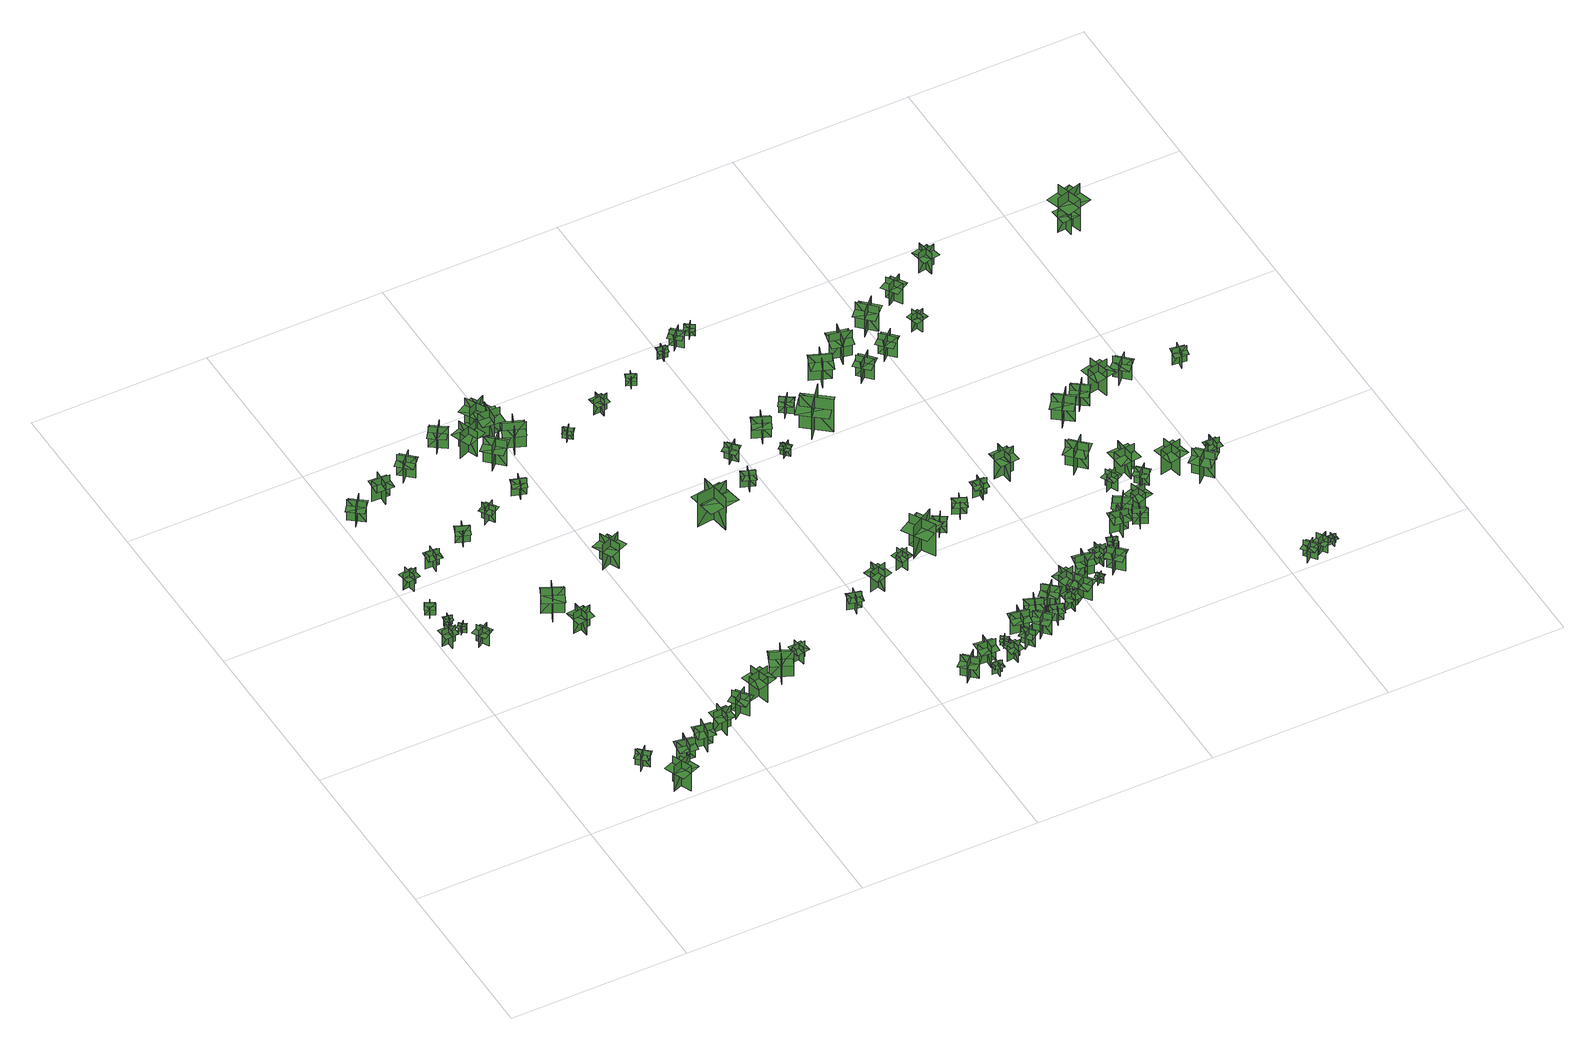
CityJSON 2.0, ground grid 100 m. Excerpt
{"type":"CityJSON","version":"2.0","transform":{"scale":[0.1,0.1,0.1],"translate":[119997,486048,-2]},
"CityObjects":{
"tree1":{"type":"SolitaryVegetationObject","geometry":[{"type":"MultiSurface","lod":"1","boundaries":[[[0,1,2]],[[0,2,3]],[[4,5,6]],[[4,6,7]],[[8,9,10]],[[8,10,11]],[[8,11,12]],[[8,12,13]]]}]},
"tree2":{"type":"SolitaryVegetationObject","geometry":[{"type":"MultiSurface","lod":"1","boundaries":[[[14,15,16]],[[14,16,17]],[[18,19,20]],[[18,20,21]],[[22,23,24]],[[22,24,25]],[[22,25,26]],[[22,26,27]]]}]},
"tree3":{"type":"SolitaryVegetationObject","geometry":[{"type":"MultiSurface","lod":"1","boundaries":[[[28,29,30]],[[28,30,31]],[[32,33,34]],[[32,34,35]],[[36,37,38]],[[36,38,39]],[[36,39,40]],[[36,40,41]]]}]},
"tree4":{"type":"SolitaryVegetationObject","geometry":[{"type":"MultiSurface","lod":"1","boundaries":[[[42,43,44]],[[42,44,45]],[[46,47,48]],[[46,48,49]],[[50,51,52]],[[50,52,53]],[[50,53,54]],[[50,54,55]]]}]},
"tree5":{"type":"SolitaryVegetationObject","geometry":[{"type":"MultiSurface","lod":"1","boundaries":[[[56,57,58]],[[56,58,59]],[[60,61,62]],[[60,62,63]],[[64,65,66]],[[64,66,67]],[[64,67,68]],[[64,68,69]]]}]},
"tree6":{"type":"SolitaryVegetationObject","geometry":[{"type":"MultiSurface","lod":"1","boundaries":[[[70,71,72]],[[70,72,73]],[[74,75,76]],[[74,76,77]],[[78,79,80]],[[78,80,81]],[[78,81,82]],[[78,82,83]]]}]},
"tree7":{"type":"SolitaryVegetationObject","geometry":[{"type":"MultiSurface","lod":"1","boundaries":[[[84,85,86]],[[84,86,87]],[[88,89,90]],[[88,90,91]],[[92,93,94]],[[92,94,95]],[[92,95,96]],[[92,96,97]]]}]},
"tree8":{"type":"SolitaryVegetationObject","geometry":[{"type":"MultiSurface","lod":"1","boundaries":[[[98,99,100]],[[98,100,101]],[[102,103,104]],[[102,104,105]],[[106,107,108]],[[106,108,109]],[[106,109,110]],[[106,110,111]]]}]},
"tree9":{"type":"SolitaryVegetationObject","geometry":[{"type":"MultiSurface","lod":"1","boundaries":[[[112,113,114]],[[112,114,115]],[[116,117,118]],[[116,118,119]],[[120,121,122]],[[120,122,123]],[[120,123,124]],[[120,124,125]]]}]},
"tree10":{"type":"SolitaryVegetationObject","geometry":[{"type":"MultiSurface","lod":"1","boundaries":[[[126,127,128]],[[126,128,129]],[[130,131,132]],[[130,132,133]],[[134,135,136]],[[134,136,137]],[[134,137,138]],[[134,138,139]]]}]},
"tree11":{"type":"SolitaryVegetationObject","geometry":[{"type":"MultiSurface","lod":"1","boundaries":[[[140,141,142]],[[140,142,143]],[[144,145,146]],[[144,146,147]],[[148,149,150]],[[148,150,151]],[[148,151,152]],[[148,152,153]]]}]},
"tree12":{"type":"SolitaryVegetationObject","geometry":[{"type":"MultiSurface","lod":"1","boundaries":[[[154,155,156]],[[154,156,157]],[[158,159,160]],[[158,160,161]],[[162,163,164]],[[162,164,165]],[[162,165,166]],[[162,166,167]]]}]},
"tree13":{"type":"SolitaryVegetationObject","geometry":[{"type":"MultiSurface","lod":"1","boundaries":[[[168,169,170]],[[168,170,171]],[[172,173,174]],[[172,174,175]],[[176,177,178]],[[176,178,179]],[[176,179,180]],[[176,180,181]]]}]},
"tree14":{"type":"SolitaryVegetationObject","geometry":[{"type":"MultiSurface","lod":"1","boundaries":[[[182,183,184]],[[182,184,185]],[[186,187,188]],[[186,188,189]],[[190,191,192]],[[190,192,193]],[[190,193,194]],[[190,194,195]]]}]},
"tree15":{"type":"SolitaryVegetationObject","geometry":[{"type":"MultiSurface","lod":"1","boundaries":[[[196,197,198]],[[196,198,199]],[[200,201,202]],[[200,202,203]],[[204,205,206]],[[204,206,207]],[[204,207,208]],[[204,208,209]]]}]},
"tree16":{"type":"SolitaryVegetationObject","geometry":[{"type":"MultiSurface","lod":"1","boundaries":[[[210,211,212]],[[210,212,213]],[[214,215,216]],[[214,216,217]],[[218,219,220]],[[218,220,221]],[[218,221,222]],[[218,222,223]]]}]},
"tree17":{"type":"SolitaryVegetationObject","geometry":[{"type":"MultiSurface","lod":"1","boundaries":[[[224,225,226]],[[224,226,227]],[[228,229,230]],[[228,230,231]],[[232,233,234]],[[232,234,235]],[[232,235,236]],[[232,236,237]]]}]},
"tree18":{"type":"SolitaryVegetationObject","geometry":[{"type":"MultiSurface","lod":"1","boundaries":[[[238,239,240]],[[238,240,241]],[[242,243,244]],[[242,244,245]],[[246,247,248]],[[246,248,249]],[[246,249,250]],[[246,250,251]]]}]},
"tree19":{"type":"SolitaryVegetationObject","geometry":[{"type":"MultiSurface","lod":"1","boundaries":[[[252,253,254]],[[252,254,255]],[[256,257,258]],[[256,258,259]],[[260,261,262]],[[260,262,263]],[[260,263,264]],[[260,264,265]]]}]},
"tree20":{"type":"SolitaryVegetationObject","geometry":[{"type":"MultiSurface","lod":"1","boundaries":[[[266,267,268]],[[266,268,269]],[[270,271,272]],[[270,272,273]],[[274,275,276]],[[274,276,277]],[[274,277,278]],[[274,278,279]]]}]},
"tree21":{"type":"SolitaryVegetationObject","geometry":[{"type":"MultiSurface","lod":"1","boundaries":[[[280,281,282]],[[280,282,283]],[[284,285,286]],[[284,286,287]],[[288,289,290]],[[288,290,291]],[[288,291,292]],[[288,292,293]]]}]},
"tree22":{"type":"SolitaryVegetationObject","geometry":[{"type":"MultiSurface","lod":"1","boundaries":[[[294,295,296]],[[294,296,297]],[[298,299,300]],[[298,300,301]],[[302,303,304]],[[302,304,305]],[[302,305,306]],[[302,306,307]]]}]},
"tree23":{"type":"SolitaryVegetationObject","geometry":[{"type":"MultiSurface","lod":"1","boundaries":[[[308,309,310]],[[308,310,311]],[[312,313,314]],[[312,314,315]],[[316,317,318]],[[316,318,319]],[[316,319,320]],[[316,320,321]]]}]},
"tree24":{"type":"SolitaryVegetationObject","geometry":[{"type":"MultiSurface","lod":"1","boundaries":[[[322,323,324]],[[322,324,325]],[[326,327,328]],[[326,328,329]],[[330,331,332]],[[330,332,333]],[[330,333,334]],[[330,334,335]]]}]},
"tree25":{"type":"SolitaryVegetationObject","geometry":[{"type":"MultiSurface","lod":"1","boundaries":[[[336,337,338]],[[336,338,339]],[[340,341,342]],[[340,342,343]],[[344,345,346]],[[344,346,347]],[[344,347,348]],[[344,348,349]]]}]},
"tree26":{"type":"SolitaryVegetationObject","geometry":[{"type":"MultiSurface","lod":"1","boundaries":[[[350,351,352]],[[350,352,353]],[[354,355,356]],[[354,356,357]],[[358,359,360]],[[358,360,361]],[[358,361,362]],[[358,362,363]]]}]},
"tree27":{"type":"SolitaryVegetationObject","geometry":[{"type":"MultiSurface","lod":"1","boundaries":[[[364,365,366]],[[364,366,367]],[[368,369,370]],[[368,370,371]],[[372,373,374]],[[372,374,375]],[[372,375,376]],[[372,376,377]]]}]},
"tree28":{"type":"SolitaryVegetationObject","geometry":[{"type":"MultiSurface","lod":"1","boundaries":[[[378,379,380]],[[378,380,381]],[[382,383,384]],[[382,384,385]],[[386,387,388]],[[386,388,389]],[[386,389,390]],[[386,390,391]]]}]},
"tree29":{"type":"SolitaryVegetationObject","geometry":[{"type":"MultiSurface","lod":"1","boundaries":[[[392,393,394]],[[392,394,395]],[[396,397,398]],[[396,398,399]],[[400,401,402]],[[400,402,403]],[[400,403,404]],[[400,404,405]]]}]},
"tree30":{"type":"SolitaryVegetationObject","geometry":[{"type":"MultiSurface","lod":"1","boundaries":[[[406,407,408]],[[406,408,409]],[[410,411,412]],[[410,412,413]],[[414,415,416]],[[414,416,417]],[[414,417,418]],[[414,418,419]]]}]},
"tree31":{"type":"SolitaryVegetationObject","geometry":[{"type":"MultiSurface","lod":"1","boundaries":[[[420,421,422]],[[420,422,423]],[[424,425,426]],[[424,426,427]],[[428,429,430]],[[428,430,431]],[[428,431,432]],[[428,432,433]]]}]},
"tree32":{"type":"SolitaryVegetationObject","geometry":[{"type":"MultiSurface","lod":"1","boundaries":[[[434,435,436]],[[434,436,437]],[[438,439,440]],[[438,440,441]],[[442,443,444]],[[442,444,445]],[[442,445,446]],[[442,446,447]]]}]},
"tree33":{"type":"SolitaryVegetationObject","geometry":[{"type":"MultiSurface","lod":"1","boundaries":[[[448,449,450]],[[448,450,451]],[[452,453,454]],[[452,454,455]],[[456,457,458]],[[456,458,459]],[[456,459,460]],[[456,460,461]]]}]},
"tree34":{"type":"SolitaryVegetationObject","geometry":[{"type":"MultiSurface","lod":"1","boundaries":[[[462,463,464]],[[462,464,465]],[[466,467,468]],[[466,468,469]],[[470,471,472]],[[470,472,473]],[[470,473,474]],[[470,474,475]]]}]},
"tree35":{"type":"SolitaryVegetationObject","geometry":[{"type":"MultiSurface","lod":"1","boundaries":[[[476,477,478]],[[476,478,479]],[[480,481,482]],[[480,482,483]],[[484,485,486]],[[484,486,487]],[[484,487,488]],[[484,488,489]]]}]},
"tree36":{"type":"SolitaryVegetationObject","geometry":[{"type":"MultiSurface","lod":"1","boundaries":[[[490,491,492]],[[490,492,493]],[[494,495,496]],[[494,496,497]],[[498,499,500]],[[498,500,501]],[[498,501,502]],[[498,502,503]]]}]},
"tree37":{"type":"SolitaryVegetationObject","geometry":[{"type":"MultiSurface","lod":"1","boundaries":[[[504,505,506]],[[504,506,507]],[[508,509,510]],[[508,510,511]],[[512,513,514]],[[512,514,515]],[[512,515,516]],[[512,516,517]]]}]},
"tree38":{"type":"SolitaryVegetationObject","geometry":[{"type":"MultiSurface","lod":"1","boundaries":[[[518,519,520]],[[518,520,521]],[[522,523,524]],[[522,524,525]],[[526,527,528]],[[526,528,529]],[[526,529,530]],[[526,530,531]]]}]},
"tree39":{"type":"SolitaryVegetationObject","geometry":[{"type":"MultiSurface","lod":"1","boundaries":[[[532,533,534]],[[532,534,535]],[[536,537,538]],[[536,538,539]],[[540,541,542]],[[540,542,543]],[[540,543,544]],[[540,544,545]]]}]},
"tree40":{"type":"SolitaryVegetationObject","geometry":[{"type":"MultiSurface","lod":"1","boundaries":[[[546,547,548]],[[546,548,549]],[[550,551,552]],[[550,552,553]],[[554,555,556]],[[554,556,557]],[[554,557,558]],[[554,558,559]]]}]},
"tree41":{"type":"SolitaryVegetationObject","geometry":[{"type":"MultiSurface","lod":"1","boundaries":[[[560,561,562]],[[560,562,563]],[[564,565,566]],[[564,566,567]],[[568,569,570]],[[568,570,571]],[[568,571,572]],[[568,572,573]]]}]},
"tree42":{"type":"SolitaryVegetationObject","geometry":[{"type":"MultiSurface","lod":"1","boundaries":[[[574,575,576]],[[574,576,577]],[[578,579,580]],[[578,580,581]],[[582,583,584]],[[582,584,585]],[[582,585,586]],[[582,586,587]]]}]},
"tree43":{"type":"SolitaryVegetationObject","geometry":[{"type":"MultiSurface","lod":"1","boundaries":[[[588,589,590]],[[588,590,591]],[[592,593,594]],[[592,594,595]],[[596,597,598]],[[596,598,599]],[[596,599,600]],[[596,600,601]]]}]},
"tree44":{"type":"SolitaryVegetationObject","geometry":[{"type":"MultiSurface","lod":"1","boundaries":[[[602,603,604]],[[602,604,605]],[[606,607,608]],[[606,608,609]],[[610,611,612]],[[610,612,613]],[[610,613,614]],[[610,614,615]]]}]},
"tree45":{"type":"SolitaryVegetationObject","geometry":[{"type":"MultiSurface","lod":"1","boundaries":[[[616,617,618]],[[616,618,619]],[[620,621,622]],[[620,622,623]],[[624,625,626]],[[624,626,627]],[[624,627,628]],[[624,628,629]]]}]},
"tree46":{"type":"SolitaryVegetationObject","geometry":[{"type":"MultiSurface","lod":"1","boundaries":[[[630,631,632]],[[630,632,633]],[[634,635,636]],[[634,636,637]],[[638,639,640]],[[638,640,641]],[[638,641,642]],[[638,642,643]]]}]},
"tree47":{"type":"SolitaryVegetationObject","geometry":[{"type":"MultiSurface","lod":"1","boundaries":[[[644,645,646]],[[644,646,647]],[[648,649,650]],[[648,650,651]],[[652,653,654]],[[652,654,655]],[[652,655,656]],[[652,656,657]]]}]},
"tree48":{"type":"SolitaryVegetationObject","geometry":[{"type":"MultiSurface","lod":"1","boundaries":[[[658,659,660]],[[658,660,661]],[[662,663,664]],[[662,664,665]],[[666,667,668]],[[666,668,669]],[[666,669,670]],[[666,670,671]]]}]},
"tree49":{"type":"SolitaryVegetationObject","geometry":[{"type":"MultiSurface","lod":"1","boundaries":[[[672,673,674]],[[672,674,675]],[[676,677,678]],[[676,678,679]],[[680,681,682]],[[680,682,683]],[[680,683,684]],[[680,684,685]]]}]},
"tree50":{"type":"SolitaryVegetationObject","geometry":[{"type":"MultiSurface","lod":"1","boundaries":[[[686,687,688]],[[686,688,689]],[[690,691,692]],[[690,692,693]],[[694,695,696]],[[694,696,697]],[[694,697,698]],[[694,698,699]]]}]},
"tree51":{"type":"SolitaryVegetationObject","geometry":[{"type":"MultiSurface","lod":"1","boundaries":[[[700,701,702]],[[700,702,703]],[[704,705,706]],[[704,706,707]],[[708,709,710]],[[708,710,711]],[[708,711,712]],[[708,712,713]]]}]},
"tree52":{"type":"SolitaryVegetationObject","geometry":[{"type":"MultiSurface","lod":"1","boundaries":[[[714,715,716]],[[714,716,717]],[[718,719,720]],[[718,720,721]],[[722,723,724]],[[722,724,725]],[[722,725,726]],[[722,726,727]]]}]},
"tree53":{"type":"SolitaryVegetationObject","geometry":[{"type":"MultiSurface","lod":"1","boundaries":[[[728,729,730]],[[728,730,731]],[[732,733,734]],[[732,734,735]],[[736,737,738]],[[736,738,739]],[[736,739,740]],[[736,740,741]]]}]},
"tree54":{"type":"SolitaryVegetationObject","geometry":[{"type":"MultiSurface","lod":"1","boundaries":[[[742,743,744]],[[742,744,745]],[[746,747,748]],[[746,748,749]],[[750,751,752]],[[750,752,753]],[[750,753,754]],[[750,754,755]]]}]},
"tree55":{"type":"SolitaryVegetationObject","geometry":[{"type":"MultiSurface","lod":"1","boundaries":[[[756,757,758]],[[756,758,759]],[[760,761,762]],[[760,762,763]],[[764,765,766]],[[764,766,767]],[[764,767,768]],[[764,768,769]]]}]},
"tree56":{"type":"SolitaryVegetationObject","geometry":[{"type":"MultiSurface","lod":"1","boundaries":[[[770,771,772]],[[770,772,773]],[[774,775,776]],[[774,776,777]],[[778,779,780]],[[778,780,781]],[[778,781,782]],[[778,782,783]]]}]},
"tree57":{"type":"SolitaryVegetationObject","geometry":[{"type":"MultiSurface","lod":"1","boundaries":[[[784,785,786]],[[784,786,787]],[[788,789,790]],[[788,790,791]],[[792,793,794]],[[792,794,795]],[[792,795,796]],[[792,796,797]]]}]},
"tree58":{"type":"SolitaryVegetationObject","geometry":[{"type":"MultiSurface","lod":"1","boundaries":[[[798,799,800]],[[798,800,801]],[[802,803,804]],[[802,804,805]],[[806,807,808]],[[806,808,809]],[[806,809,810]],[[806,810,811]]]}]},
"tree59":{"type":"SolitaryVegetationObject","geometry":[{"type":"MultiSurface","lod":"1","boundaries":[[[812,813,814]],[[812,814,815]],[[816,817,818]],[[816,818,819]],[[820,821,822]],[[820,822,823]],[[820,823,824]],[[820,824,825]]]}]},
"tree60":{"type":"SolitaryVegetationObject","geometry":[{"type":"MultiSurface","lod":"1","boundaries":[[[826,827,828]],[[826,828,829]],[[830,831,832]],[[830,832,833]],[[834,835,836]],[[834,836,837]],[[834,837,838]],[[834,838,839]]]}]},
"tree61":{"type":"SolitaryVegetationObject","geometry":[{"type":"MultiSurface","lod":"1","boundaries":[[[840,841,842]],[[840,842,843]],[[844,845,846]],[[844,846,847]],[[848,849,850]],[[848,850,851]],[[848,851,852]],[[848,852,853]]]}]},
"tree62":{"type":"SolitaryVegetationObject","geometry":[{"type":"MultiSurface","lod":"1","boundaries":[[[854,855,856]],[[854,856,857]],[[858,859,860]],[[858,860,861]],[[862,863,864]],[[862,864,865]],[[862,865,866]],[[862,866,867]]]}]},
"tree63":{"type":"SolitaryVegetationObject","geometry":[{"type":"MultiSurface","lod":"1","boundaries":[[[868,869,870]],[[868,870,871]],[[872,873,874]],[[872,874,875]],[[876,877,878]],[[876,878,879]],[[876,879,880]],[[876,880,881]]]}]},
"tree64":{"type":"SolitaryVegetationObject","geometry":[{"type":"MultiSurface","lod":"1","boundaries":[[[882,883,884]],[[882,884,885]],[[886,887,888]],[[886,888,889]],[[890,891,892]],[[890,892,893]],[[890,893,894]],[[890,894,895]]]}]},
"tree65":{"type":"SolitaryVegetationObject","geometry":[{"type":"MultiSurface","lod":"1","boundaries":[[[896,897,898]],[[896,898,899]],[[900,901,902]],[[900,902,903]],[[904,905,906]],[[904,906,907]],[[904,907,908]],[[904,908,909]]]}]},
"tree66":{"type":"SolitaryVegetationObject","geometry":[{"type":"MultiSurface","lod":"1","boundaries":[[[910,911,912]],[[910,912,913]],[[914,915,916]],[[914,916,917]],[[918,919,920]],[[918,920,921]],[[918,921,922]],[[918,922,923]]]}]},
"tree67":{"type":"SolitaryVegetationObject","geometry":[{"type":"MultiSurface","lod":"1","boundaries":[[[924,925,926]],[[924,926,927]],[[928,929,930]],[[928,930,931]],[[932,933,934]],[[932,934,935]],[[932,935,936]],[[932,936,937]]]}]},
"tree68":{"type":"SolitaryVegetationObject","geometry":[{"type":"MultiSurface","lod":"1","boundaries":[[[938,939,940]],[[938,940,941]],[[942,943,944]],[[942,944,945]],[[946,947,948]],[[946,948,949]],[[946,949,950]],[[946,950,951]]]}]},
"tree69":{"type":"SolitaryVegetationObject","geometry":[{"type":"MultiSurface","lod":"1","boundaries":[[[952,953,954]],[[952,954,955]],[[956,957,958]],[[956,958,959]],[[960,961,962]],[[960,962,963]],[[960,963,964]],[[960,964,965]]]}]},
"tree70":{"type":"SolitaryVegetationObject","geometry":[{"type":"MultiSurface","lod":"1","boundaries":[[[966,967,968]],[[966,968,969]],[[970,971,972]],[[970,972,973]],[[974,975,976]],[[974,976,977]],[[974,977,978]],[[974,978,979]]]}]},
"tree71":{"type":"SolitaryVegetationObject","geometry":[{"type":"MultiSurface","lod":"1","boundaries":[[[980,981,982]],[[980,982,983]],[[984,985,986]],[[984,986,987]],[[988,989,990]],[[988,990,991]],[[988,991,992]],[[988,992,993]]]}]},
"tree72":{"type":"SolitaryVegetationObject","geometry":[{"type":"MultiSurface","lod":"1","boundaries":[[[994,995,996]],[[994,996,997]],[[998,999,1000]],[[998,1000,1001]],[[1002,1003,1004]],[[1002,1004,1005]],[[1002,1005,1006]],[[1002,1006,1007]]]}]},
"tree73":{"type":"SolitaryVegetationObject","geometry":[{"type":"MultiSurface","lod":"1","boundaries":[[[1008,1009,1010]],[[1008,1010,1011]],[[1012,1013,1014]],[[1012,1014,1015]],[[1016,1017,1018]],[[1016,1018,1019]],[[1016,1019,1020]],[[1016,1020,1021]]]}]},
"tree74":{"type":"SolitaryVegetationObject","geometry":[{"type":"MultiSurface","lod":"1","boundaries":[[[1022,1023,1024]],[[1022,1024,1025]],[[1026,1027,1028]],[[1026,1028,1029]],[[1030,1031,1032]],[[1030,1032,1033]],[[1030,1033,1034]],[[1030,1034,1035]]]}]},
"tree75":{"type":"SolitaryVegetationObject","geometry":[{"type":"MultiSurface","lod":"1","boundaries":[[[1036,1037,1038]],[[1036,1038,1039]],[[1040,1041,1042]],[[1040,1042,1043]],[[1044,1045,1046]],[[1044,1046,1047]],[[1044,1047,1048]],[[1044,1048,1049]]]}]},
"tree76":{"type":"SolitaryVegetationObject","geometry":[{"type":"MultiSurface","lod":"1","boundaries":[[[1050,1051,1052]],[[1050,1052,1053]],[[1054,1055,1056]],[[1054,1056,1057]],[[1058,1059,1060]],[[1058,1060,1061]],[[1058,1061,1062]],[[1058,1062,1063]]]}]},
"tree77":{"type":"SolitaryVegetationObject","geometry":[{"type":"MultiSurface","lod":"1","boundaries":[[[1064,1065,1066]],[[1064,1066,1067]],[[1068,1069,1070]],[[1068,1070,1071]],[[1072,1073,1074]],[[1072,1074,1075]],[[1072,1075,1076]],[[1072,1076,1077]]]}]},
"tree78":{"type":"SolitaryVegetationObject","geometry":[{"type":"MultiSurface","lod":"1","boundaries":[[[1078,1079,1080]],[[1078,1080,1081]],[[1082,1083,1084]],[[1082,1084,1085]],[[1086,1087,1088]],[[1086,1088,1089]],[[1086,1089,1090]],[[1086,1090,1091]]]}]},
"tree79":{"type":"SolitaryVegetationObject","geometry":[{"type":"MultiSurface","lod":"1","boundaries":[[[1092,1093,1094]],[[1092,1094,1095]],[[1096,1097,1098]],[[1096,1098,1099]],[[1100,1101,1102]],[[1100,1102,1103]],[[1100,1103,1104]],[[1100,1104,1105]]]}]},
"tree80":{"type":"SolitaryVegetationObject","geometry":[{"type":"MultiSurface","lod":"1","boundaries":[[[1106,1107,1108]],[[1106,1108,1109]],[[1110,1111,1112]],[[1110,1112,1113]],[[1114,1115,1116]],[[1114,1116,1117]],[[1114,1117,1118]],[[1114,1118,1119]]]}]},
"tree81":{"type":"SolitaryVegetationObject","geometry":[{"type":"MultiSurface","lod":"1","boundaries":[[[1120,1121,1122]],[[1120,1122,1123]],[[1124,1125,1126]],[[1124,1126,1127]],[[1128,1129,1130]],[[1128,1130,1131]],[[1128,1131,1132]],[[1128,1132,1133]]]}]},
"tree82":{"type":"SolitaryVegetationObject","geometry":[{"type":"MultiSurface","lod":"1","boundaries":[[[1134,1135,1136]],[[1134,1136,1137]],[[1138,1139,1140]],[[1138,1140,1141]],[[1142,1143,1144]],[[1142,1144,1145]],[[1142,1145,1146]],[[1142,1146,1147]]]}]},
"tree83":{"type":"SolitaryVegetationObject","geometry":[{"type":"MultiSurface","lod":"1","boundaries":[[[1148,1149,1150]],[[1148,1150,1151]],[[1152,1153,1154]],[[1152,1154,1155]],[[1156,1157,1158]],[[1156,1158,1159]],[[1156,1159,1160]],[[1156,1160,1161]]]}]},
"tree84":{"type":"SolitaryVegetationObject","geometry":[{"type":"MultiSurface","lod":"1","boundaries":[[[1162,1163,1164]],[[1162,1164,1165]],[[1166,1167,1168]],[[1166,1168,1169]],[[1170,1171,1172]],[[1170,1172,1173]],[[1170,1173,1174]],[[1170,1174,1175]]]}]},
"tree85":{"type":"SolitaryVegetationObject","geometry":[{"type":"MultiSurface","lod":"1","boundaries":[[[1176,1177,1178]],[[1176,1178,1179]],[[1180,1181,1182]],[[1180,1182,1183]],[[1184,1185,1186]],[[1184,1186,1187]],[[1184,1187,1188]],[[1184,1188,1189]]]}]},
"tree86":{"type":"SolitaryVegetationObject","geometry":[{"type":"MultiSurface","lod":"1","boundaries":[[[1190,1191,1192]],[[1190,1192,1193]],[[1194,1195,1196]],[[1194,1196,1197]],[[1198,1199,1200]],[[1198,1200,1201]],[[1198,1201,1202]],[[1198,1202,1203]]]}]},
"tree87":{"type":"SolitaryVegetationObject","geometry":[{"type":"MultiSurface","lod":"1","boundaries":[[[1204,1205,1206]],[[1204,1206,1207]],[[1208,1209,1210]],[[1208,1210,1211]],[[1212,1213,1214]],[[1212,1214,1215]],[[1212,1215,1216]],[[1212,1216,1217]]]}]},
"tree88":{"type":"SolitaryVegetationObject","geometry":[{"type":"MultiSurface","lod":"1","boundaries":[[[1218,1219,1220]],[[1218,1220,1221]],[[1222,1223,1224]],[[1222,1224,1225]],[[1226,1227,1228]],[[1226,1228,1229]],[[1226,1229,1230]],[[1226,1230,1231]]]}]},
"tree89":{"type":"SolitaryVegetationObject","geometry":[{"type":"MultiSurface","lod":"1","boundaries":[[[1232,1233,1234]],[[1232,1234,1235]],[[1236,1237,1238]],[[1236,1238,1239]],[[1240,1241,1242]],[[1240,1242,1243]],[[1240,1243,1244]],[[1240,1244,1245]]]}]},
"tree90":{"type":"SolitaryVegetationObject","geometry":[{"type":"MultiSurface","lod":"1","boundaries":[[[1246,1247,1248]],[[1246,1248,1249]],[[1250,1251,1252]],[[1250,1252,1253]],[[1254,1255,1256]],[[1254,1256,1257]],[[1254,1257,1258]],[[1254,1258,1259]]]}]},
"tree91":{"type":"SolitaryVegetationObject","geometry":[{"type":"MultiSurface","lod":"1","boundaries":[[[1260,1261,1262]],[[1260,1262,1263]],[[1264,1265,1266]],[[1264,1266,1267]],[[1268,1269,1270]],[[1268,1270,1271]],[[1268,1271,1272]],[[1268,1272,1273]]]}]},
"tree92":{"type":"SolitaryVegetationObject","geometry":[{"type":"MultiSurface","lod":"1","boundaries":[[[1274,1275,1276]],[[1274,1276,1277]],[[1278,1279,1280]],[[1278,1280,1281]],[[1282,1283,1284]],[[1282,1284,1285]],[[1282,1286,1287]],[[1282,1287,1283]]]}]},
"tree93":{"type":"SolitaryVegetationObject","geometry":[{"type":"MultiSurface","lod":"1","boundaries":[[[1288,1289,1290]],[[1288,1290,1291]],[[1292,1293,1294]],[[1292,1294,1295]],[[1296,1297,1298]],[[1296,1298,1299]],[[1296,1299,1300]],[[1296,1300,1301]]]}]},
"tree94":{"type":"SolitaryVegetationObject","geometry":[{"type":"MultiSurface","lod":"1","boundaries":[[[1302,1303,1304]],[[1302,1304,1305]],[[1306,1307,1308]],[[1306,1308,1309]],[[1310,1311,1312]],[[1310,1312,1313]],[[1310,1313,1314]],[[1310,1314,1315]]]}]},
"tree95":{"type":"SolitaryVegetationObject","geometry":[{"type":"MultiSurface","lod":"1","boundaries":[[[1316,1317,1318]],[[1316,1318,1319]],[[1320,1321,1322]],[[1320,1322,1323]],[[1324,1325,1326]],[[1324,1326,1327]],[[1324,1327,1328]],[[1324,1328,1329]]]}]},
"tree96":{"type":"SolitaryVegetationObject","geometry":[{"type":"MultiSurface","lod":"1","boundaries":[[[1330,1331,1332]],[[1330,1332,1333]],[[1334,1335,1336]],[[1334,1336,1337]],[[1338,1339,1340]],[[1338,1340,1341]],[[1338,1341,1342]],[[1338,1342,1343]]]}]},
"tree97":{"type":"SolitaryVegetationObject","geometry":[{"type":"MultiSurface","lod":"1","boundaries":[[[1344,1345,1346]],[[1344,1346,1347]],[[1348,1349,1350]],[[1348,1350,1351]],[[1352,1353,1354]],[[1352,1354,1355]],[[1352,1355,1356]],[[1352,1356,1357]]]}]},
"tree98":{"type":"SolitaryVegetationObject","geometry":[{"type":"MultiSurface","lod":"1","boundaries":[[[1358,1359,1360]],[[1358,1360,1361]],[[1362,1363,1364]],[[1362,1364,1365]],[[1366,1367,1368]],[[1366,1368,1369]],[[1366,1369,1370]],[[1366,1370,1371]]]}]},
"tree99":{"type":"SolitaryVegetationObject","geometry":[{"type":"MultiSurface","lod":"1","boundaries":[[[1372,1373,1374]],[[1372,1374,1375]],[[1376,1377,1378]],[[1376,1378,1379]],[[1380,1381,1382]],[[1380,1382,1383]],[[1380,1383,1384]],[[1380,1384,1385]]]}]},
"tree100":{"type":"SolitaryVegetationObject","geometry":[{"type":"MultiSurface","lod":"1","boundaries":[[[1386,1387,1388]],[[1386,1388,1389]],[[1390,1391,1392]],[[1390,1392,1393]],[[1394,1395,1396]],[[1394,1396,1397]],[[1394,1397,1398]],[[1394,1398,1399]]]}]}
},
"vertices":[
[39,1595,24],[43,1518,24],[43,1518,132],[39,1595,132],[4,1557,24],[81,1561,24],[81,1561,132],[4,1557,132],[4,1557,102],[6,1518,102],[83,1522,102],[81,1561,102],[79,1599,102],[2,1596,102],
[490,278,23],[433,330,23],[433,330,131],[490,278,131],[488,329,23],[435,272,23],[435,272,131],[488,329,131],[488,329,101],[459,356,101],[407,298,101],[435,272,101],[464,246,101],[516,303,101],
[544,139,19],[589,27,19],[589,27,189],[544,139,189],[512,65,19],[624,111,19],[624,111,189],[512,65,189],[512,65,141],[534,8,141],[647,54,141],[624,111,141],[601,167,141],[489,121,141],
[38,1800,27],[86,1774,27],[86,1774,104],[38,1800,104],[48,1765,27],[74,1813,27],[74,1813,104],[48,1765,104],[48,1765,83],[72,1751,83],[98,1800,83],[74,1813,83],[50,1827,83],[23,1778,83],
[103,1656,27],[109,1700,27],[109,1700,88],[103,1656,88],[126,1674,27],[82,1680,27],[82,1680,88],[126,1674,88],[126,1674,71],[129,1696,71],[85,1702,71],[82,1680,71],[80,1658,71],[123,1652,71],
[125,1610,26],[158,1581,26],[158,1581,87],[125,1610,87],[127,1581,26],[156,1614,26],[156,1614,87],[127,1581,87],[127,1581,70],[143,1566,70],[172,1600,70],[156,1614,70],[139,1629,70],[110,1595,70],
[174,1509,28],[211,1442,28],[211,1442,136],[174,1509,136],[159,1460,28],[227,1497,28],[227,1497,136],[159,1460,136],[159,1460,105],[178,1426,105],[246,1464,105],[227,1497,105],[208,1531,105],[140,1494,105],
[65,2056,25],[76,1979,25],[76,1979,132],[65,2056,132],[34,2015,25],[111,2026,25],[111,2026,132],[34,2015,132],[34,2015,102],[40,1977,102],[116,1988,102],[111,2026,102],[105,2064,102],[29,2053,102],
[670,192,21],[684,291,21],[684,291,160],[670,192,160],[723,232,21],[625,246,21],[625,246,160],[723,232,160],[723,232,121],[730,281,121],[632,295,121],[625,246,121],[618,197,121],[716,182,121],
[47,2533,25],[107,2612,25],[107,2612,163],[47,2533,163],[112,2541,25],[33,2602,25],[33,2602,163],[112,2541,163],[112,2541,125],[143,2581,125],[64,2641,125],[33,2602,125],[3,2562,125],[82,2502,125],
[281,2091,27],[204,2095,27],[204,2095,134],[281,2091,134],[247,2130,27],[243,2052,27],[243,2052,134],[247,2130,134],[247,2130,104],[208,2132,104],[204,2055,104],[243,2052,104],[281,2050,104],[286,2128,104],
[850,283,22],[752,298,22],[752,298,160],[850,283,160],[811,337,22],[796,238,22],[796,238,160],[811,337,160],[811,337,121],[762,344,121],[747,246,121],[796,238,121],[845,231,121],[860,329,121],
[937,397,22],[940,297,22],[940,297,160],[937,397,160],[891,349,22],[991,352,22],[991,352,160],[891,349,160],[891,349,122],[893,299,122],[992,302,122],[991,352,122],[989,401,122],[890,398,122],
[307,2655,27],[207,2660,27],[207,2660,165],[307,2655,165],[263,2704,27],[257,2605,27],[257,2605,165],[263,2704,165],[263,2704,126],[213,2707,126],[207,2608,126],[257,2605,126],[307,2602,126],[312,2702,126],
[628,1560,24],[577,1450,24],[577,1450,194],[628,1560,194],[552,1532,24],[663,1482,24],[663,1482,194],[552,1532,194],[552,1532,146],[527,1477,146],[637,1426,146],[663,1482,146],[688,1537,146],[577,1588,146],
[626,1322,26],[725,1335,26],[725,1335,165],[626,1322,165],[679,1281,26],[666,1380,26],[666,1380,165],[679,1281,165],[679,1281,126],[728,1287,126],[715,1386,126],[666,1380,126],[616,1374,126],[629,1275,126],
[426,2191,28],[498,2163,28],[498,2163,136],[426,2191,136],[447,2143,28],[475,2215,28],[475,2215,136],[447,2143,136],[447,2143,105],[483,2129,105],[511,2201,105],[475,2215,105],[439,2230,105],[410,2158,105],
[1115,438,25],[1034,379,25],[1034,379,163],[1115,438,163],[1049,448,25],[1108,368,25],[1108,368,163],[1049,448,163],[1049,448,124],[1009,419,124],[1068,339,124],[1108,368,124],[1148,397,124],[1089,478,124],
[477,2775,26],[409,2703,26],[409,2703,165],[477,2775,165],[411,2773,26],[483,2705,26],[483,2705,165],[411,2773,165],[411,2773,126],[377,2737,126],[449,2669,126],[483,2705,126],[517,2741,126],[445,2810,126],
[673,2226,28],[632,2291,28],[632,2291,135],[673,2226,135],[685,2276,28],[619,2235,28],[619,2235,135],[685,2276,135],[685,2276,105],[664,2309,105],[599,2268,105],[619,2235,105],[640,2202,105],[705,2243,105],
[1275,493,21],[1157,463,21],[1157,463,190],[1275,493,190],[1205,535,21],[1236,417,21],[1236,417,190],[1205,535,190],[1205,535,143],[1146,519,143],[1177,402,143],[1236,417,143],[1295,432,143],[1264,550,143],
[981,1666,22],[1093,1715,22],[1093,1715,191],[981,1666,191],[1057,1636,22],[1008,1748,22],[1008,1748,191],[1057,1636,191],[1057,1636,144],[1113,1660,144],[1064,1772,144],[1008,1748,144],[952,1723,144],[1001,1612,144],
[650,2879,24],[731,2821,24],[731,2821,163],[650,2879,163],[661,2813,24],[719,2894,24],[719,2894,163],[661,2813,163],[661,2813,124],[701,2784,124],[759,2865,124],[719,2894,124],[678,2923,124],[620,2842,124],
[1332,572,23],[1443,523,23],[1443,523,192],[1332,572,192],[1360,497,23],[1410,608,23],[1410,608,192],[1360,497,192],[1360,497,144],[1416,472,144],[1465,583,144],[1410,608,144],[1354,633,144],[1305,521,144],
[866,2313,27],[891,2386,27],[891,2386,135],[866,2313,135],[913,2335,27],[839,2360,27],[839,2360,135],[913,2335,135],[913,2335,105],[925,2372,105],[851,2397,105],[839,2360,105],[827,2323,105],[900,2299,105],
[831,2698,24],[786,2812,24],[786,2812,193],[831,2698,193],[863,2773,24],[750,2728,24],[750,2728,193],[863,2773,193],[863,2773,146],[841,2829,146],[728,2784,146],[750,2728,146],[773,2671,146],[886,2716,146],
[844,2567,25],[929,2654,25],[929,2654,195],[844,2567,195],[925,2567,25],[838,2652,25],[838,2652,195],[925,2567,195],[925,2567,147],[967,2611,147],[881,2696,147],[838,2652,147],[795,2609,147],[882,2524,147],
[1559,620,24],[1482,610,24],[1482,610,131],[1559,620,131],[1518,651,24],[1528,575,24],[1528,575,131],[1518,651,131],[1518,651,101],[1480,647,101],[1489,570,101],[1528,575,101],[1566,580,101],[1556,656,101],
[876,2863,24],[983,2921,24],[983,2921,193],[876,2863,193],[953,2840,24],[895,2947,24],[895,2947,193],[953,2840,193],[953,2840,146],[1007,2869,146],[949,2976,146],[895,2947,146],[842,2918,146],[900,2811,146],
[956,2751,26],[964,2873,26],[964,2873,195],[956,2751,195],[1017,2804,26],[896,2813,26],[896,2813,195],[1017,2804,195],[1017,2804,148],[1022,2865,148],[900,2874,148],[896,2813,148],[891,2752,148],[1013,2743,148],
[970,2694,22],[1083,2649,22],[1083,2649,192],[970,2694,192],[1001,2619,22],[1047,2732,22],[1047,2732,192],[1001,2619,192],[1001,2619,144],[1058,2597,144],[1103,2710,144],[1047,2732,144],[990,2755,144],[945,2642,144],
[1309,2574,29],[1266,2609,29],[1266,2609,106],[1309,2574,106],[1305,2611,29],[1270,2568,29],[1270,2568,106],[1305,2611,106],[1305,2611,84],[1284,2628,84],[1249,2586,84],[1270,2568,84],[1292,2550,84],[1327,2593,84],
[1551,1717,19],[1725,1741,19],[1725,1741,239],[1551,1717,239],[1662,1632,19],[1638,1807,19],[1638,1807,239],[1662,1632,239],[1563,1706,168],[1576,1625,168],[1750,1652,168],[1737,1733,168],[1725,1813,168],[1551,1786,168],
[1983,802,24],[1908,820,24],[1908,820,132],[1983,802,132],[1956,846,24],[1938,771,24],[1938,771,132],[1956,846,132],[1956,846,102],[1919,855,102],[1901,780,102],[1938,771,102],[1976,762,102],[1994,837,102],
[2179,57,25],[2250,128,25],[2250,128,163],[2179,57,163],[2246,57,25],[2175,127,25],[2175,127,163],[2246,57,163],[2246,57,124],[2281,92,124],[2210,162,124],[2175,127,124],[2140,92,124],[2211,21,124],
[1487,2683,28],[1564,2692,28],[1564,2692,135],[1487,2683,135],[1528,2651,28],[1518,2728,28],[1518,2728,135],[1528,2651,135],[1528,2651,105],[1566,2656,105],[1556,2732,105],[1518,2728,105],[1479,2723,105],[1489,2646,105],
[2372,48,27],[2317,50,27],[2317,50,104],[2372,48,104],[2347,75,27],[2345,20,27],[2345,20,104],[2347,75,104],[2347,75,82],[2320,76,82],[2317,21,82],[2345,20,82],[2372,18,82],[2375,74,82],
[2338,101,24],[2345,200,24],[2345,200,163],[2338,101,163],[2388,145,24],[2289,151,24],[2289,151,163],[2388,145,163],[2388,145,124],[2392,194,124],[2292,201,124],[2289,151,124],[2286,101,124],[2385,95,124],
[2141,848,23],[2113,943,23],[2113,943,162],[2141,848,162],[2173,906,23],[2078,878,23],[2078,878,162],[2173,906,162],[2173,906,123],[2159,953,123],[2064,925,123],[2078,878,123],[2092,830,123],[2187,858,123],
[1945,1837,28],[1872,1863,28],[1872,1863,136],[1945,1837,136],[1923,1884,28],[1897,1811,28],[1897,1811,136],[1923,1884,136],[1923,1884,106],[1887,1897,106],[1861,1824,106],[1897,1811,106],[1934,1798,106],[1960,1871,106],
[2474,69,26],[2466,146,26],[2466,146,134],[2474,69,134],[2507,109,26],[2430,100,26],[2430,100,134],[2507,109,134],[2507,109,103],[2502,148,103],[2425,139,103],[2430,100,103],[2434,62,103],[2511,71,103],
[2486,227,26],[2460,192,26],[2460,192,88],[2486,227,88],[2457,223,26],[2492,197,26],[2492,197,88],[2457,223,88],[2457,223,71],[2444,205,71],[2479,179,71],[2492,197,71],[2506,214,71],[2470,241,71],
[1907,2042,24],[1967,2092,24],[1967,2092,132],[1907,2042,132],[1958,2037,24],[1909,2097,24],[1909,2097,132],[1958,2037,132],[1958,2037,101],[1988,2062,101],[1939,2121,101],[1909,2097,101],[1879,2072,101],[1929,2012,101],
[1729,2793,29],[1780,2771,29],[1780,2771,106],[1729,2793,106],[1742,2759,29],[1764,2810,29],[1764,2810,106],[1742,2759,106],[1742,2759,84],[1768,2748,84],[1789,2799,84],[1764,2810,84],[1738,2820,84],[1717,2769,84],
[2339,979,23],[2265,957,23],[2265,957,130],[2339,979,130],[2294,1004,23],[2316,930,23],[2316,930,130],[2294,1004,130],[2294,1004,100],[2257,992,100],[2279,918,100],[2316,930,100],[2353,941,100],[2331,1015,100],
[2605,127,26],[2560,190,26],[2560,190,134],[2605,127,134],[2613,178,26],[2550,133,26],[2550,133,134],[2613,178,134],[2613,178,103],[2591,209,103],[2528,164,103],[2550,133,103],[2573,101,103],[2636,146,103],
[2583,214,25],[2600,313,25],[2600,313,163],[2583,214,163],[2638,253,25],[2539,269,25],[2539,269,163],[2638,253,163],[2638,253,124],[2646,302,124],[2548,318,124],[2539,269,124],[2531,220,124],[2629,203,124],
[2654,168,25],[2725,237,25],[2725,237,164],[2654,168,164],[2720,166,25],[2651,238,25],[2651,238,164],[2720,166,164],[2720,166,125],[2756,201,125],[2686,272,125],[2651,238,125],[2615,203,125],[2684,132,125],
[2414,1094,20],[2491,959,20],[2491,959,236],[2414,1094,236],[2386,994,20],[2520,1071,20],[2520,1071,236],[2386,994,236],[2386,994,175],[2425,927,175],[2559,1004,175],[2520,1071,175],[2482,1138,175],[2348,1061,175],
[2164,1943,32],[2208,1977,32],[2208,1977,109],[2164,1943,109],[2201,1938,32],[2166,1981,32],[2166,1981,109],[2201,1938,109],[2201,1938,87],[2223,1955,87],[2188,1999,87],[2166,1981,87],[2145,1964,87],[2179,1921,87],
[2129,2097,22],[2166,2190,22],[2166,2190,160],[2129,2097,160],[2190,2123,22],[2097,2160,22],[2097,2160,160],[2190,2123,160],[2190,2123,121],[2208,2170,121],[2116,2206,121],[2097,2160,121],[2079,2113,121],[2172,2077,121],
[2742,292,25],[2649,328,25],[2649,328,164],[2742,292,164],[2716,353,25],[2680,260,25],[2680,260,164],[2716,353,164],[2716,353,125],[2669,370,125],[2633,278,125],[2680,260,125],[2726,242,125],[2762,335,125],
[1962,2889,28],[2017,2882,28],[2017,2882,105],[1962,2889,105],[1984,2860,28],[1991,2915,28],[1991,2915,105],[1984,2860,105],[1984,2860,84],[2012,2856,84],[2019,2911,84],[1991,2915,84],[1964,2918,84],[1957,2864,84],
[2827,236,26],[2753,260,26],[2753,260,134],[2827,236,134],[2804,282,26],[2780,209,26],[2780,209,134],[2804,282,134],[2804,282,104],[2767,294,104],[2743,221,104],[2780,209,104],[2817,197,104],[2841,271,104],
[2571,1068,24],[2614,1133,24],[2614,1133,131],[2571,1068,131],[2621,1078,24],[2557,1121,24],[2557,1121,131],[2621,1078,131],[2621,1078,101],[2643,1110,101],[2578,1153,101],[2557,1121,101],[2535,1089,101],[2600,1046,101],
[2843,391,26],[2777,317,26],[2777,317,165],[2843,391,165],[2777,388,26],[2851,322,26],[2851,322,165],[2777,388,165],[2777,388,126],[2743,351,126],[2818,284,126],[2851,322,126],[2884,359,126],[2810,425,126],
[2065,2956,26],[2121,2902,26],[2121,2902,134],[2065,2956,134],[2066,2905,26],[2120,2960,26],[2120,2960,134],[2066,2905,134],[2066,2905,104],[2094,2878,104],[2148,2934,104],[2120,2960,104],[2092,2987,104],[2038,2931,104],
[2864,290,26],[2941,298,26],[2941,298,134],[2864,290,134],[2904,258,26],[2895,335,26],[2895,335,134],[2904,258,134],[2904,258,104],[2942,262,104],[2934,339,104],[2895,335,104],[2857,330,104],[2865,253,104],
[2359,2265,26],[2313,2203,26],[2313,2203,134],[2359,2265,134],[2307,2258,26],[2370,2212,26],[2370,2212,134],[2307,2258,134],[2307,2258,104],[2285,2226,104],[2347,2181,104],[2370,2212,104],[2393,2243,104],[2330,2289,104],
[2483,2005,21],[2347,2117,21],[2347,2117,241],[2483,2005,241],[2469,2144,21],[2358,2008,21],[2358,2008,241],[2469,2144,241],[2483,2022,170],[2533,2086,170],[2395,2195,170],[2344,2131,170],[2294,2067,170],[2432,1958,170],
[2951,370,26],[2923,466,26],[2923,466,164],[2951,370,164],[2983,428,26],[2888,400,26],[2888,400,164],[2983,428,164],[2983,428,126],[2969,476,126],[2873,448,126],[2888,400,126],[2902,352,126],[2997,381,126],
[2173,2945,27],[2205,2990,27],[2205,2990,104],[2173,2945,104],[2210,2951,27],[2164,2982,27],[2164,2982,104],[2210,2951,104],[2210,2951,82],[2225,2974,82],[2180,3005,82],[2164,2982,82],[2148,2959,82],[2194,2928,82],
[3028,360,25],[2946,304,25],[2946,304,164],[3028,360,164],[2963,372,25],[3019,290,25],[3019,290,164],[2963,372,164],[2963,372,125],[2922,344,125],[2978,262,125],[3019,290,125],[3060,318,125],[3004,400,125],
[2777,1155,24],[2706,1185,24],[2706,1185,132],[2777,1155,132],[2758,1203,24],[2728,1132,24],[2728,1132,132],[2758,1203,132],[2758,1203,102],[2723,1218,102],[2692,1147,102],[2728,1132,102],[2764,1117,102],[2794,1188,102],
[3026,480,26],[3124,464,26],[3124,464,164],[3026,480,164],[3064,426,26],[3080,524,26],[3080,524,164],[3064,426,164],[3064,426,125],[3113,418,125],[3129,516,125],[3080,524,125],[3031,532,125],[3015,434,125],
[3130,401,27],[3096,373,27],[3096,373,88],[3130,401,88],[3101,404,27],[3129,370,27],[3129,370,88],[3101,404,88],[3101,404,71],[3084,390,71],[3112,356,71],[3129,370,71],[3146,384,71],[3118,418,71],
[2895,1202,24],[2900,1279,24],[2900,1279,132],[2895,1202,132],[2934,1236,24],[2857,1241,24],[2857,1241,132],[2934,1236,132],[2934,1236,102],[2937,1274,102],[2859,1279,102],[2857,1241,102],[2854,1202,102],[2931,1197,102],
[2665,2353,21],[2552,2397,21],[2552,2397,190],[2665,2353,190],[2633,2427,21],[2589,2314,21],[2589,2314,190],[2633,2427,190],[2633,2427,142],[2576,2449,142],[2532,2336,142],[2589,2314,142],[2645,2292,142],[2690,2405,142],
[3189,483,26],[3178,559,26],[3178,559,134],[3189,483,134],[3220,524,26],[3143,513,26],[3143,513,134],[3220,524,134],[3220,524,104],[3214,562,104],[3138,551,104],[3143,513,104],[3149,474,104],[3225,485,104],
[3202,474,24],[3270,401,24],[3270,401,163],[3202,474,163],[3199,408,24],[3272,476,24],[3272,476,163],[3199,408,163],[3199,408,124],[3233,372,124],[3306,439,124],[3272,476,124],[3238,512,124],[3165,445,124],
[3264,583,27],[3317,568,27],[3317,568,104],[3264,583,104],[3282,550,27],[3297,604,27],[3297,604,104],[3282,550,104],[3282,550,82],[3308,543,82],[3323,596,82],[3297,604,82],[3270,611,82],[3255,558,82],
[3019,1313,22],[3132,1322,22],[3132,1322,192],[3019,1313,192],[3082,1260,22],[3073,1372,22],[3073,1372,192],[3082,1260,192],[3082,1260,148],[3136,1264,148],[3127,1377,148],[3073,1372,148],[3019,1368,148],[3028,1255,148],
[2779,2317,22],[2847,2245,22],[2847,2245,161],[2779,2317,161],[2776,2251,22],[2849,2320,22],[2849,2320,161],[2776,2251,161],[2776,2251,122],[2811,2215,122],[2883,2283,122],[2849,2320,122],[2814,2356,122],[2742,2287,122],
[2719,2483,23],[2837,2456,23],[2837,2456,192],[2719,2483,192],[2761,2414,23],[2788,2533,23],[2788,2533,192],[2761,2414,192],[2761,2414,145],[2821,2401,145],[2848,2520,145],[2788,2533,145],[2729,2546,145],[2702,2428,145],
[3430,668,25],[3332,681,25],[3332,681,164],[3430,668,164],[3390,720,25],[3377,622,25],[3377,622,164],[3390,720,164],[3390,720,125],[3341,727,125],[3328,628,125],[3377,622,125],[3427,615,125],[3440,714,125],
[3403,779,25],[3486,723,25],[3486,723,164],[3403,779,164],[3416,714,25],[3471,796,25],[3471,796,164],[3416,714,164],[3416,714,125],[3457,686,125],[3512,769,125],[3471,796,125],[3429,824,125],[3374,741,125],
[3463,682,27],[3534,651,27],[3534,651,135],[3463,682,135],[3481,634,27],[3513,705,27],[3513,705,135],[3481,634,135],[3481,634,105],[3517,618,105],[3548,689,105],[3513,705,105],[3477,720,105],[3446,649,105],
[2954,2401,25],[3021,2328,25],[3021,2328,163],[2954,2401,163],[2951,2335,25],[3024,2402,25],[3024,2402,163],[2951,2335,163],[2951,2335,125],[2984,2298,125],[3058,2365,125],[3024,2402,125],[2991,2439,125],[2917,2372,125],
[2953,2542,24],[3039,2629,24],[3039,2629,193],[2953,2542,193],[3034,2542,24],[2948,2628,24],[2948,2628,193],[3034,2542,193],[3034,2542,146],[3077,2585,146],[2991,2671,146],[2948,2628,146],[2905,2585,146],[2991,2499,146],
[3592,790,25],[3496,763,25],[3496,763,163],[3592,790,163],[3534,823,25],[3561,727,25],[3561,727,163],[3534,823,163],[3534,823,124],[3486,809,124],[3513,714,124],[3561,727,124],[3609,740,124],[3582,836,124],
[3469,1153,21],[3383,1239,21],[3383,1239,191],[3469,1153,191],[3469,1234,21],[3383,1148,21],[3383,1148,191],[3469,1234,191],[3469,1234,143],[3426,1277,143],[3340,1191,143],[3383,1148,143],[3427,1105,143],[3512,1192,143],
[3534,992,24],[3465,957,24],[3465,957,132],[3534,992,132],[3486,1008,24],[3520,939,24],[3520,939,132],[3486,1008,132],[3486,1008,102],[3451,991,102],[3486,922,102],[3520,939,102],[3555,957,102],[3520,1026,102],
[3623,898,25],[3678,953,25],[3678,953,132],[3623,898,132],[3675,898,25],[3620,953,25],[3620,953,132],[3675,898,132],[3675,898,102],[3702,925,102],[3648,980,102],[3620,953,102],[3593,926,102],[3647,871,102],
[3621,986,21],[3611,1107,21],[3611,1107,190],[3621,986,190],[3674,1048,21],[3553,1037,21],[3553,1037,190],[3674,1048,190],[3674,1048,143],[3669,1108,143],[3547,1098,143],[3553,1037,143],[3558,976,143],[3679,987,143],
[3200,2500,30],[3222,2426,30],[3222,2426,138],[3200,2500,138],[3175,2455,30],[3250,2477,30],[3250,2477,138],[3175,2455,138],[3175,2455,107],[3186,2418,107],[3261,2440,107],[3250,2477,107],[3239,2514,107],[3165,2492,107],
[3499,1481,22],[3572,1578,22],[3572,1578,192],[3499,1481,192],[3579,1492,22],[3482,1565,22],[3482,1565,192],[3579,1492,192],[3579,1492,144],[3616,1541,144],[3518,1614,144],[3482,1565,144],[3445,1516,144],[3543,1443,144],
[3187,2747,25],[3237,2661,25],[3237,2661,163],[3187,2747,163],[3170,2683,25],[3255,2733,25],[3255,2733,163],[3170,2683,163],[3170,2683,124],[3195,2640,124],[3281,2690,124],[3255,2733,124],[3230,2776,124],[3144,2726,124],
[3888,967,21],[3769,941,21],[3769,941,190],[3888,967,190],[3820,1011,21],[3846,892,21],[3846,892,190],[3820,1011,190],[3820,1011,142],[3761,998,142],[3787,879,142],[3846,892,142],[3906,905,142],[3880,1024,142],
[3631,1545,23],[3689,1626,23],[3689,1626,162],[3631,1545,162],[3696,1556,23],[3615,1614,23],[3615,1614,162],[3696,1556,162],[3696,1556,123],[3725,1596,123],[3644,1654,123],[3615,1614,123],[3586,1573,123],[3667,1515,123],
[4162,81,10],[4102,32,10],[4102,32,118],[4162,81,118],[4111,87,10],[4160,27,10],[4160,27,118],[4111,87,118],[4111,87,88],[4081,63,88],[4130,2,88],[4160,27,88],[4190,51,88],[4141,111,88],
[3993,794,20],[3910,883,20],[3910,883,189],[3993,794,189],[3996,875,20],[3907,792,20],[3907,792,189],[3996,875,189],[3996,875,141],[3955,920,141],[3866,837,141],[3907,792,141],[3948,748,141],[4038,831,141],
[4194,103,9],[4228,46,9],[4228,46,119],[4194,103,119],[4182,54,9],[4239,87,9],[4239,87,119],[4182,54,119],[4182,54,83],[4239,87,83],[4221,119,83],[4163,85,83],[4200,22,83],[4257,56,83],
[3849,1658,23],[3731,1632,23],[3731,1632,193],[3849,1658,193],[3781,1702,23],[3808,1583,23],[3808,1583,193],[3781,1702,193],[3781,1702,145],[3722,1689,145],[3748,1570,145],[3808,1583,145],[3867,1597,145],[3841,1715,145],
[4300,93,11],[4256,91,11],[4256,91,72],[4300,93,72],[4278,113,11],[4280,69,11],[4280,69,72],[4278,113,72],[4278,113,55],[4256,112,55],[4258,68,55],[4280,69,55],[4302,69,55],[4301,114,55],
[3414,2820,28],[3512,2840,28],[3512,2840,166],[3414,2820,166],[3469,2783,28],[3450,2881,28],[3450,2881,166],[3469,2783,166],[3469,2783,128],[3518,2793,128],[3499,2891,128],[3450,2881,128],[3401,2871,128],[3421,2774,128],
[4064,904,23],[4062,982,23],[4062,982,131],[4064,904,131],[4099,942,23],[4022,940,23],[4022,940,131],[4099,942,131],[4099,942,100],[4098,980,100],[4021,978,100],[4022,940,100],[4023,901,100],[4100,903,100],
[3967,1691,23],[3898,1619,23],[3898,1619,162],[3967,1691,162],[3901,1690,23],[3973,1621,23],[3973,1621,162],[3901,1690,162],[3901,1690,123],[3866,1654,123],[3938,1585,123],[3973,1621,123],[4007,1657,123],[3935,1726,123],
[4243,1648,28],[4232,1572,28],[4232,1572,136],[4243,1648,136],[4202,1618,28],[4278,1607,28],[4278,1607,136],[4202,1618,136],[4202,1618,106],[4196,1579,106],[4273,1569,106],[4278,1607,106],[4284,1645,106],[4207,1656,106],
[4210,2798,30],[4219,2699,30],[4219,2699,168],[4210,2798,168],[4167,2747,30],[4267,2756,30],[4267,2756,168],[4167,2747,168],[4167,2747,130],[4172,2698,130],[4271,2707,130],[4267,2756,130],[4262,2806,130],[4163,2797,130],
[4228,2853,27],[4271,2705,27],[4271,2705,243],[4228,2853,243],[4178,2763,27],[4326,2806,27],[4326,2806,243],[4178,2763,243],[4178,2763,183],[4199,2689,183],[4348,2732,183],[4326,2806,183],[4305,2881,183],[4156,2837,183]
]}
